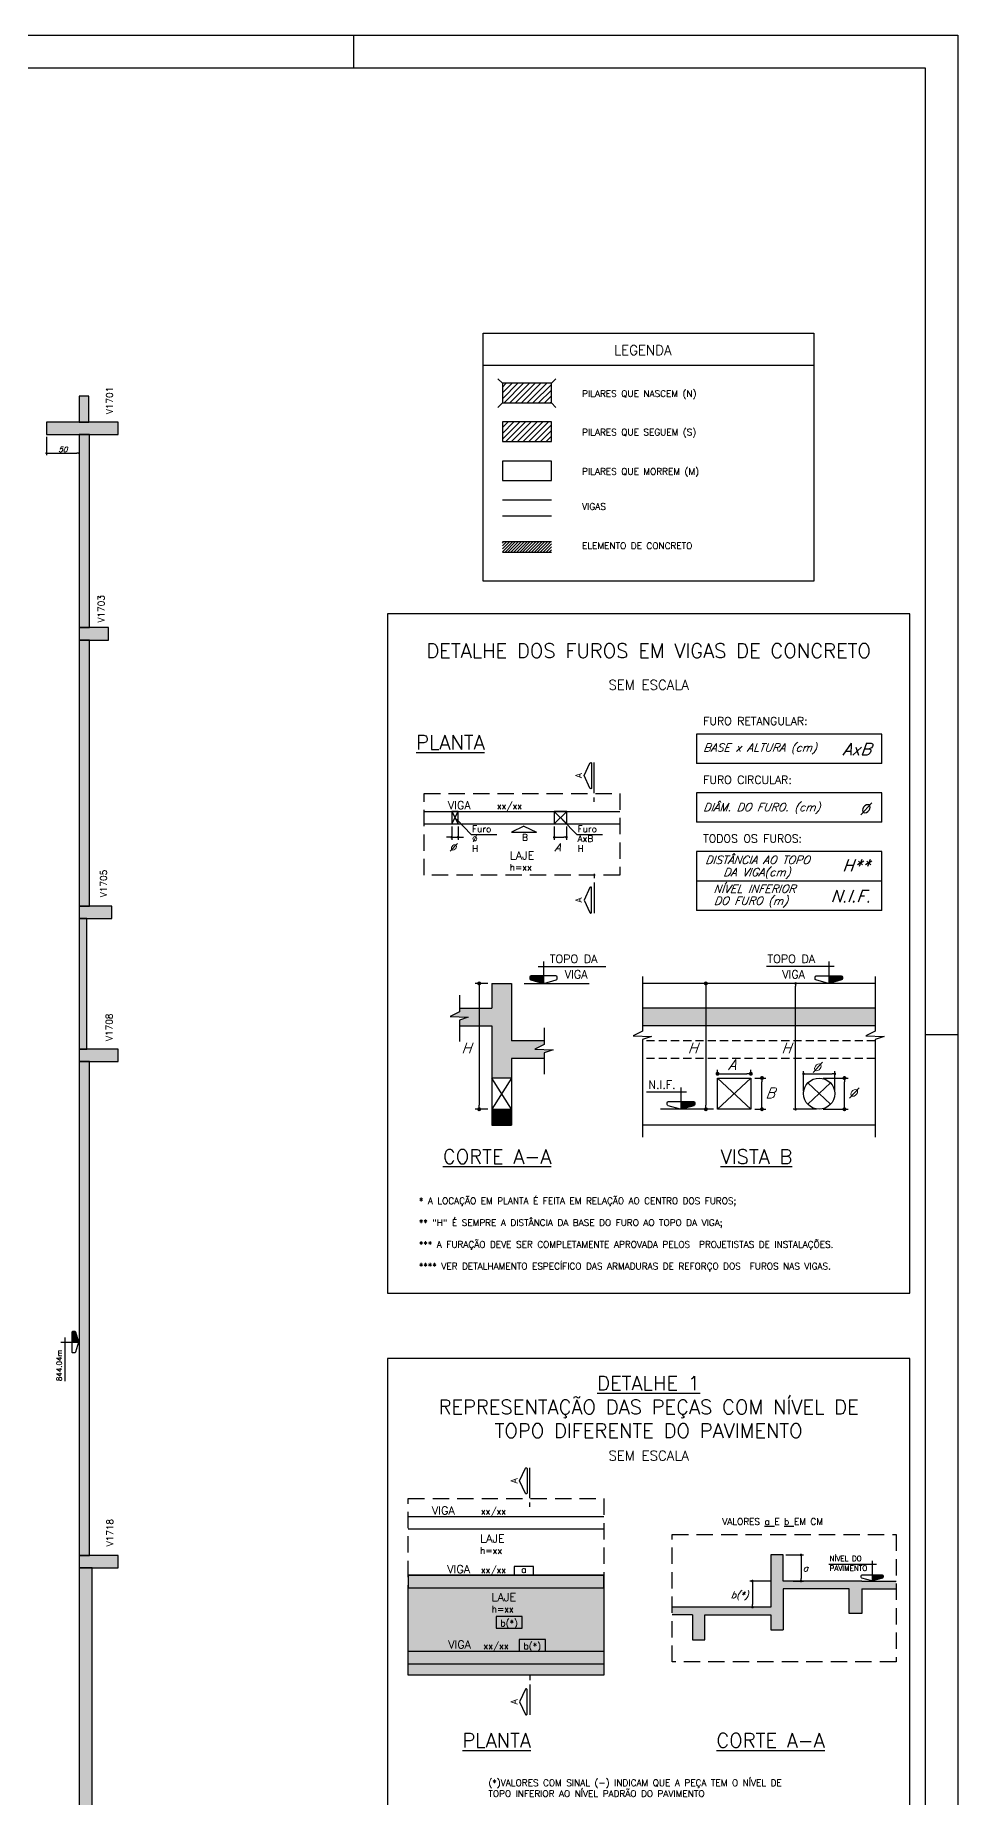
# Model space of a CAD drawing. Header units: millimetres. Extents: x -2368 to 4502, y -2283 to 2217.
# Drawn here: x 3089 to 4502, y -482 to 2217 of the extents above; entities that cross this region are included whole.
import ezdxf
from ezdxf import colors
from ezdxf.entities.mleader import LeaderData, LeaderLine
from ezdxf.enums import TextEntityAlignment as Align
from ezdxf.math import Vec2, Vec3

# ---------------------------------------------------------------- set-up
doc = ezdxf.new("R2010")
doc.units = ezdxf.units.MM
doc.header["$LTSCALE"] = 50
doc.linetypes.add('DASHED', pattern=[0.75, 0.5, -0.25])
doc.linetypes.add('HIDDEN', pattern=[0.375, 0.25, -0.125])
for name, color, linetype in [('6', 4, 'Continuous'), ('F-AUX', 2, 'Continuous'), ('F-AUX-RED', 1, 'Continuous'), ('F-CORTE', 4, 'Continuous'), ('F-CORTE-INDICAÇÃO', 4, 'Continuous'), ('F-COTAS', 106, 'Continuous'), ('F-DESNIVEL-1', 254, 'Continuous'), ('F-DET_LINHA', 1, 'Continuous'), ('F-DET_TEXTO', 3, 'Continuous'), ('F-FURO-PAREDE-TEXTOS', 2, 'Continuous'), ('F-FUROS', 2, 'Continuous'), ('F-LAJES', 3, 'Continuous'), ('F-LAJES-DIM', 2, 'Continuous'), ('F-LAJES-NOME', 4, 'Continuous'), ('F-MARGEM', 1, 'Continuous'), ('F-PILARES', 170, 'Continuous'), ('F-PILARES-HACH', 174, 'Continuous'), ('F-SOLIDO', 71, 'Continuous'), ('F-SOLIDO-CORTE', 71, 'Continuous'), ('F-TEXTO', 6, 'Continuous'), ('F-TEXTO-CYAN', 4, 'Continuous'), ('F-TEXTO-GREEN', 3, 'Continuous'), ('F-TEXTO-YELLOW', 2, 'Continuous'), ('F-VIGAS', 3, 'Continuous'), ('F-VIGAS-DIM', 2, 'Continuous'), ('F-VIGAS-NOME', 4, 'Continuous')]:
    doc.layers.add(name, color=color, linetype=linetype)
doc.layers.add('F-DESNIVEL-2', color=7, linetype='Continuous', true_color=0xffd1e8)
doc.styles.add('8718-AE-BARR-FORM-R09$0$ROMANS', font='romans.shx', dxfattribs={"oblique": 20})
doc.styles.add('CP-TEXT-INCL', font='romans.shx', dxfattribs={"oblique": 20})
doc.styles.add('MCP', font='romans.shx')
doc.styles.add('ROMANS', font='romans.shx')
doc.styles.get("Standard").update_dxf_attribs({"font": 'romans.shx'})
doc.dimstyles.new('CP-COTAS-50', dxfattribs={"dimscale": 0.64, "dimtxt": 12.5, "dimasz": 5, "dimexe": 5, "dimexo": 5, "dimgap": 2.5, "dimtad": 1, "dimdec": 1, "dimdsep": 46, "dimtxsty": 'CP-TEXT-INCL', "dimblk1": 'DOT', "dimblk2": 'DOT', "dimsah": 1, "dimcen": 9, "dimclrd": 256, "dimclre": 256, "dimclrt": 256, "dimadec": 0, "dimazin": 0, "dimtfac": 1, "dimtdec": 1, "dimtmove": 2, "dimatfit": 3, "dimldrblk": 'DOT', "dimfxl": 0, "dimtolj": 1, "dimarcsym": 0})
doc.dimstyles.new('CP-COTAS-75', dxfattribs={"dimscale": 0.8, "dimtxt": 18.75, "dimasz": 7.5, "dimexe": 7.5, "dimexo": 7.5, "dimgap": 3.75, "dimtad": 1, "dimdsep": 46, "dimtxsty": 'CP-TEXT-INCL', "dimblk1": 'DOT', "dimblk2": 'DOT', "dimsah": 1, "dimcen": 13.5, "dimclrd": 256, "dimclre": 256, "dimclrt": 256, "dimadec": 0, "dimazin": 0, "dimtfac": 1, "dimtofl": 0, "dimtmove": 2, "dimatfit": 3, "dimldrblk": 'DOT', "dimfxl": 0, "dimtolj": 1, "dimarcsym": 0})
pattern_1 = [(45, (-306.422, 3029.5775), (-4.419417, 4.419417), [])]

# ---------------------------------------------------------------- blocks, each defined once
blk = doc.blocks.new('A0-1L_900')
at = {"layer": 'F-MARGEM', "color": 2}
for p, q in [((118.9, 90), (118.9, 89)), ((136.4, 59.4), (137.4, 59.4))]:
    blk.add_line(p, q, dxfattribs=at)
blk.add_lwpolyline([(0, 0), (0, 90), (137.4, 90), (137.4, 0)], close=True, dxfattribs=at)
at = {"layer": 'F-MARGEM', "color": 7}
blk.add_lwpolyline([(2.5, 89), (136.4, 89), (136.4, 1), (2.5, 1)], close=True, dxfattribs=at)
blk = doc.blocks.new('_DOT')
at = {"color": 0, "linetype": 'ByBlock'}
blk.add_line((-0.5, 0), (-1, 0), dxfattribs=at)
at = {"color": 0, "linetype": 'ByBlock', "const_width": 0.5}
blk.add_lwpolyline([(-0.25, 0, 1), (0.25, 0, 1)], format="xyb", close=True, dxfattribs=at)
blk = doc.blocks.new('*D186')
at = {"layer": 'DEFPOINTS', "color": 0, "transparency": 16777216}
for p in [(3106.5, 1605.5), (3156.5, 1586.2), (3156.5, 1577.3)]:
    blk.add_point(p, dxfattribs=at)
at = {"layer": 'F-COTAS', "lineweight": -2, "transparency": 16777216}
for p, q in [((3106.5, 1602.3), (3106.5, 1574.1)), ((3109.7, 1577.3), (3153.3, 1577.3)), ((3156.5, 1583), (3156.5, 1574.1))]:
    blk.add_line(p, q, dxfattribs=at)
at = {"layer": 'F-COTAS', "lineweight": -2, "transparency": 16777216, "xscale": 3.2, "yscale": 3.2, "zscale": 3.2, "rotation": 180}
blk.add_blockref('_DOT', (3106.5, 1577.3), dxfattribs=at)
at = {"layer": 'F-COTAS', "lineweight": -2, "transparency": 16777216, "xscale": 3.2, "yscale": 3.2, "zscale": 3.2}
blk.add_blockref('_DOT', (3156.5, 1577.3), dxfattribs=at)
at = {"layer": 'F-COTAS', "transparency": 16777216, "insert": (3131.5, 1582.9), "char_height": 8, "attachment_point": 5, "style": 'CP-TEXT-INCL'}
blk.add_mtext('\\A1;50', dxfattribs=at)
blk = doc.blocks.new('Nível - Vista')
at = {"layer": 'F-SOLIDO'}
blk.add_hatch(color=256, dxfattribs=at).paths.add_polyline_path([(0, 0.238), (-0.38, 0.238, 0.414214), (-0.42, 0.198), (-0.42, 0.148, 0.331206), (-0.391, 0.11), (-0.011, 0.002, 0.072993), (0, 0)])
at = {"layer": 'F-AUX', "color": 2}
for p, q in [((-0.168, 0.521), (1.493, 0.521)), ((0, 0.67), (0, 0))]:
    blk.add_line(p, q, dxfattribs=at)
blk.add_lwpolyline([(-0.011, 0.002, 0.146769), (0.011, 0.002), (0.391, 0.11, 0.331206), (0.42, 0.148), (0.42, 0.198, 0.414214), (0.38, 0.238), (-0.38, 0.238, 0.414214), (-0.42, 0.198), (-0.42, 0.148, 0.331206), (-0.391, 0.11), (-0.011, 0.002, 0.146769), (0.011, 0.002)], format="xyb", dxfattribs=at)
at = {"layer": 'F-TEXTO', "color": 3, "style": 'MCP'}
blk.add_attdef('NÍVEL', (0.19, 0.636), '', height=0.25, dxfattribs=at)
blk = doc.blocks.new('*D255')
at = {"layer": 'DEFPOINTS', "color": 0, "transparency": 16777216}
for p in [(4185, 626.9), (4133.9, 620.4), (4185, 620.4)]:
    blk.add_point(p, dxfattribs=at)
at = {"layer": 'F-COTAS', "lineweight": -2, "transparency": 16777216}
for p, q in [((4133.9, 626.4), (4133.9, 632.9)), ((4139.9, 626.9), (4179, 626.9)), ((4185, 626.4), (4185, 632.9))]:
    blk.add_line(p, q, dxfattribs=at)
at = {"layer": 'F-COTAS', "lineweight": -2, "transparency": 16777216, "xscale": 6, "yscale": 6, "zscale": 6, "rotation": 180}
blk.add_blockref('_DOT', (4133.9, 626.9), dxfattribs=at)
at = {"layer": 'F-COTAS', "lineweight": -2, "transparency": 16777216, "xscale": 6, "yscale": 6, "zscale": 6}
blk.add_blockref('_DOT', (4185, 626.9), dxfattribs=at)
blk = doc.blocks.new('*D256')
at = {"layer": 'DEFPOINTS', "color": 0, "transparency": 16777216}
for p in [(4133.9, 765.2), (4116.1, 572.6), (4133.9, 572.6)]:
    blk.add_point(p, dxfattribs=at)
at = {"layer": 'F-COTAS', "lineweight": -2, "transparency": 16777216}
for p, q in [((4127.9, 765.2), (4110.1, 765.2)), ((4116.1, 759.2), (4116.1, 578.6)), ((4127.9, 572.6), (4110.1, 572.6))]:
    blk.add_line(p, q, dxfattribs=at)
at = {"layer": 'F-COTAS', "lineweight": -2, "transparency": 16777216, "xscale": 6, "yscale": 6, "zscale": 6}
for p, rotation in [((4116.1, 765.2), 90), ((4116.1, 572.6), 270)]:
    blk.add_blockref('_DOT', p, dxfattribs=dict(at, rotation=rotation))
blk = doc.blocks.new('*D257')
at = {"layer": 'DEFPOINTS', "color": 0, "transparency": 16777216}
for p in [(4185, 620.4), (4202, 620.4), (4185, 572.6)]:
    blk.add_point(p, dxfattribs=at)
at = {"layer": 'F-COTAS', "lineweight": -2, "transparency": 16777216}
for p, q in [((4191, 620.4), (4208, 620.4)), ((4202, 578.6), (4202, 614.4)), ((4191, 572.6), (4208, 572.6))]:
    blk.add_line(p, q, dxfattribs=at)
at = {"layer": 'F-COTAS', "lineweight": -2, "transparency": 16777216, "xscale": 6, "yscale": 6, "zscale": 6}
for p, rotation in [((4202, 620.4), 90), ((4202, 572.6), 270)]:
    blk.add_blockref('_DOT', p, dxfattribs=dict(at, rotation=rotation))
blk = doc.blocks.new('*D258')
at = {"layer": 'DEFPOINTS', "color": 0, "transparency": 16777216}
for p in [(3788.4, 765.2), (3769, 572.6), (3788.4, 572.6)]:
    blk.add_point(p, dxfattribs=at)
at = {"layer": 'F-COTAS', "lineweight": -2, "transparency": 16777216}
for p, q in [((3782.4, 765.2), (3763, 765.2)), ((3769, 759.2), (3769, 578.6)), ((3782.4, 572.6), (3763, 572.6))]:
    blk.add_line(p, q, dxfattribs=at)
at = {"layer": 'F-COTAS', "lineweight": -2, "transparency": 16777216, "xscale": 6, "yscale": 6, "zscale": 6}
for p, rotation in [((3769, 765.2), 90), ((3769, 572.6), 270)]:
    blk.add_blockref('_DOT', p, dxfattribs=dict(at, rotation=rotation))
blk = doc.blocks.new('*D259')
at = {"layer": 'DEFPOINTS', "color": 0, "transparency": 16777216}
for p in [(4289.5, 620.4), (4328.2, 620.4), (4289.5, 572.6)]:
    blk.add_point(p, dxfattribs=at)
at = {"layer": 'F-COTAS', "lineweight": -2, "transparency": 16777216}
for p, q in [((4295.5, 620.4), (4334.2, 620.4)), ((4328.2, 578.6), (4328.2, 614.4)), ((4295.5, 572.6), (4334.2, 572.6))]:
    blk.add_line(p, q, dxfattribs=at)
at = {"layer": 'F-COTAS', "lineweight": -2, "transparency": 16777216, "xscale": 6, "yscale": 6, "zscale": 6}
for p, rotation in [((4328.2, 620.4), 90), ((4328.2, 572.6), 270)]:
    blk.add_blockref('_DOT', p, dxfattribs=dict(at, rotation=rotation))
blk = doc.blocks.new('*U121')
at = {"layer": 'F-LAJES-DIM', "color": 1}
blk.add_lwpolyline([(0, 0), (40, 0), (40, 18), (0, 18)], close=True, dxfattribs=at)
at = {"layer": 'F-LAJES-DIM', "style": 'MCP'}
blk.add_attdef('DIM', text='', height=10, dxfattribs=at).set_placement((20, 8), align=Align.MIDDLE_CENTER)
blk = doc.blocks.new('*U122')
at = {"layer": 'F-LAJES-DIM', "color": 1}
blk.add_lwpolyline([(0, 0), (29.4, 0), (29.4, 13), (0, 13)], close=True, dxfattribs=at)
at = {"layer": 'F-LAJES-DIM', "style": 'MCP'}
blk.add_attdef('DIM', text='', height=10, dxfattribs=at).set_placement((14.7, 8), align=Align.MIDDLE_CENTER)
blk = doc.blocks.new('*U123')
at = {"layer": 'F-LAJES-DIM', "color": 1}
blk.add_lwpolyline([(0, 0), (40.2, 0), (40.2, 18), (0, 18)], close=True, dxfattribs=at)
at = {"layer": 'F-LAJES-DIM', "style": 'MCP'}
blk.add_attdef('DIM', text='', height=10, dxfattribs=at).set_placement((20.1, 8), align=Align.MIDDLE_CENTER)

msp = doc.modelspace()

# ---------------------------------------------------------------- hatches: boundary and pattern name
at = {"layer": 'F-AUX-RED'}
h = msp.add_hatch(dxfattribs=at)
h.set_pattern_fill('ANSI31', color=256)
h.set_pattern_definition([(45, (149.5195, 541.436), (-2.245064, 2.245064), [])])
h.paths.add_polyline_path([(3879.592, 1441.364), (3804.592, 1441.364), (3804.592, 1425.624), (3879.592, 1425.624)])
at = {"layer": 'F-DESNIVEL-1'}
h = msp.add_hatch(color=256, dxfattribs=at)
h.dxf.hatch_style = 1
h.paths.add_polyline_path([(3959.777, -293.831), (3660.35, -293.831), (3660.35, -160.045), (3959.777, -160.045)])
at = {"layer": 'F-DESNIVEL-2'}
h = msp.add_hatch(color=256, dxfattribs=at)
h.dxf.hatch_style = 1
h.paths.add_polyline_path([(3660.35, -160.045), (3959.777, -160.045), (3959.777, -141.045), (3660.35, -141.045)])
at = {"layer": 'F-PILARES-HACH'}
h = msp.add_hatch(dxfattribs=at)
h.set_pattern_fill('ANSI31', color=256, scale=50, style=0)
h.set_pattern_definition(pattern_1)
h.paths.add_polyline_path([(3804.592, 1684.154), (3804.592, 1654.154), (3879.592, 1654.154), (3879.592, 1684.154)])
h = msp.add_hatch(dxfattribs=at)
h.set_pattern_fill('ANSI31', color=256, scale=50, style=0)
h.set_pattern_definition(pattern_1)
h.paths.add_polyline_path([(3804.592, 1625.128), (3804.592, 1595.128), (3879.592, 1595.128), (3879.592, 1625.128)])
at = {"layer": 'F-SOLIDO'}
for points in [[(3788.418, 727.452), (3738.658, 727.452), (3738.658, 721.488), (3724.531, 714.428), (3752.306, 713.381), (3738.658, 708.981), (3738.658, 700.357), (3788.418, 700.357), (3788.418, 620.357), (3818.418, 620.357), (3818.418, 650.357), (3868.418, 650.357), (3868.418, 658.981), (3882.066, 663.381), (3854.291, 664.428), (3868.418, 671.488), (3868.418, 677.452), (3818.418, 677.452), (3818.418, 765.173), (3788.418, 765.173)], [(4375.178, 700.357), (4375.178, 727.452), (4019.09, 727.452), (4019.09, 700.357)], [(3818.418, 548.136), (3818.418, 572.606), (3788.418, 572.606), (3788.418, 548.136)], [(4064.281, -189.744), (4095.635, -189.744), (4186.355, -189.744, 0.41421356), (4187.355, -190.744, 0.41421356), (4188.355, -189.744), (4215.635, -189.744), (4215.635, -149.744), (4215.635, -109.744), (4234.635, -109.744), (4234.635, -149.744), (4276.711, -149.744, 0.41421356), (4277.711, -150.744, 0.41421356), (4278.711, -149.744), (4354.635, -149.744), (4370.631, -149.744), (4407.366, -149.744), (4407.366, -161.744), (4354.635, -161.744), (4354.635, -199.744), (4335.635, -199.744), (4335.635, -161.744), (4234.635, -161.744), (4234.635, -224.744), (4215.635, -224.744), (4215.635, -201.744), (4114.635, -201.744), (4114.635, -239.744), (4095.635, -239.744), (4095.635, -201.744), (4064.281, -201.744)], [(4370.631, -140.214), (4385.831, -140.214, -0.41421356), (4387.431, -141.814), (4387.431, -143.824, -0.33120617), (4386.291, -145.356), (4371.091, -149.676, -0.07299342), (4370.631, -149.744)]]:
    msp.add_hatch(color=256, dxfattribs=at).paths.add_polyline_path(points)
h = msp.add_hatch(color=256, dxfattribs=at)
edge = h.paths.add_edge_path()
edge.add_line((3867.505, 777.001), (3848.505, 777.001))
edge.add_ellipse((3848.505, 775.001), major_axis=(1.414, 1.414), ratio=1, start_angle=45, end_angle=135)
edge.add_line((3846.505, 775.001), (3846.505, 772.489))
edge.add_ellipse((3848.505, 772.489), major_axis=(-1.414, 1.414), ratio=1, start_angle=45, end_angle=118.300756)
edge.add_line((3847.93, 770.573), (3866.93, 765.173))
edge.add_ellipse((3867.505, 767.089), major_axis=(1.414, 1.414), ratio=1, start_angle=208.300756, end_angle=225)
edge.add_line((3867.505, 765.089), (3867.505, 777.001))
h = msp.add_hatch(color=256, dxfattribs=at)
edge = h.paths.add_edge_path()
edge.add_line((4304.174, 777.001), (4323.174, 777.001))
edge.add_ellipse((4323.174, 775.001), major_axis=(-1.414, 1.414), ratio=1, start_angle=225, end_angle=315, ccw=False)
edge.add_line((4325.174, 775.001), (4325.174, 772.489))
edge.add_ellipse((4323.174, 772.489), major_axis=(1.414, 1.414), ratio=1, start_angle=241.699244, end_angle=315, ccw=False)
edge.add_line((4323.749, 770.573), (4304.749, 765.173))
edge.add_ellipse((4304.174, 767.089), major_axis=(-1.414, 1.414), ratio=1, start_angle=135, end_angle=151.699244, ccw=False)
edge.add_line((4304.174, 765.089), (4304.174, 777.001))
h = msp.add_hatch(color=256, dxfattribs=at)
edge = h.paths.add_edge_path()
edge.add_line((4077.988, 584.433), (4096.988, 584.433))
edge.add_ellipse((4096.988, 582.433), major_axis=(-1.414, 1.414), ratio=1, start_angle=225, end_angle=315, ccw=False)
edge.add_line((4098.988, 582.433), (4098.988, 579.921))
edge.add_ellipse((4096.988, 579.921), major_axis=(1.414, 1.414), ratio=1, start_angle=241.699244, end_angle=315, ccw=False)
edge.add_line((4097.562, 578.006), (4078.562, 572.606))
edge.add_ellipse((4077.988, 574.521), major_axis=(-1.414, 1.414), ratio=1, start_angle=135, end_angle=151.699244, ccw=False)
edge.add_line((4077.988, 572.521), (4077.988, 584.433))
at = {"layer": 'F-SOLIDO-CORTE', "linetype": 'Continuous'}
for points in [[(3156.5, 1644.745), (3156.5, 1624.5), (3157.877, 1624.5), (3163.908, 1624.5), (3171.5, 1624.5), (3171.5, 1644.745), (3171.5, 1647.367), (3171.5, 1664.5), (3171.014, 1664.5), (3167.839, 1664.5), (3156.5, 1664.5), (3156.5, 1660.825)], [(3106.5, 1613.138), (3106.5, 1605.5), (3116.605, 1605.5), (3160.825, 1605.5), (3216.5, 1605.5), (3216.5, 1607.245), (3216.5, 1614.884), (3216.5, 1624.5), (3206.394, 1624.5), (3162.174, 1624.5), (3106.5, 1624.5), (3106.5, 1614.884)], [(3156.5, 1449.114), (3156.5, 1403.979), (3156.5, 1383.688), (3156.5, 1335.947), (3156.5, 1328.208), (3156.5, 1310), (3158.047, 1310), (3161.689, 1310), (3172.5, 1310), (3172.5, 1317.739), (3172.5, 1335.947), (3172.5, 1356.105), (3172.5, 1403.979), (3172.5, 1449.114), (3172.5, 1462.949), (3172.5, 1605.5), (3170.992, 1605.5), (3164.485, 1605.5), (3156.5, 1605.5), (3156.5, 1462.949)], [(3156.5, 1295.325), (3156.5, 1291), (3160.853, 1291), (3171.095, 1291), (3201.5, 1291), (3201.5, 1292.838), (3201.5, 1297.162), (3201.5, 1310), (3197.147, 1310), (3186.904, 1310), (3156.5, 1310), (3156.5, 1297.162)], [(3156.5, 1163.873), (3156.5, 1078.018), (3156.5, 1041.978), (3156.5, 931.712), (3156.5, 883.5), (3159.774, 883.5), (3168.272, 883.5), (3172.5, 883.5), (3172.5, 931.712), (3172.5, 1041.978), (3172.5, 1078.018), (3172.5, 1163.873), (3172.5, 1201.788), (3172.5, 1291), (3170.952, 1291), (3167.31, 1291), (3156.5, 1291), (3156.5, 1253.565)], [(3156.5, 874.592), (3156.5, 864.5), (3166.732, 864.5), (3193.29, 864.5), (3206.5, 864.5), (3206.5, 868.388), (3206.5, 878.48), (3206.5, 883.5), (3196.267, 883.5), (3169.709, 883.5), (3156.5, 883.5), (3156.5, 878.48)], [(3156.5, 811.661), (3156.5, 777.86), (3156.5, 736.931), (3156.5, 664.5), (3158.955, 664.5), (3163.301, 664.5), (3168.5, 664.5), (3168.5, 705.43), (3168.5, 777.86), (3168.5, 811.661), (3168.5, 849.969), (3168.5, 864.5), (3166.044, 864.5), (3159.67, 864.5), (3156.5, 864.5), (3156.5, 849.969)], [(3156.5, 652.135), (3156.5, 645.5), (3168.778, 645.5), (3189.731, 645.5), (3216.5, 645.5), (3216.5, 649.388), (3216.5, 656.023), (3216.5, 664.5), (3204.221, 664.5), (3183.268, 664.5), (3156.5, 664.5), (3156.5, 656.023)], [(3156.5, 357.517), (3156.5, 346.809), (3156.5, 308.218), (3156.5, 176.199), (3156.5, -110.5), (3158.68, -110.5), (3163.415, -110.5), (3172.5, -110.5), (3172.5, 44.215), (3172.5, 308.218), (3172.5, 346.809), (3172.5, 357.517), (3172.5, 471.729), (3172.5, 645.5), (3169.225, 645.5), (3163.638, 645.5), (3156.5, 645.5), (3156.5, 471.729)], [(3164.676, -129.5), (3182.432, -129.5), (3216.5, -129.5), (3216.5, -118.712), (3216.5, -116.123), (3216.5, -110.5), (3208.323, -110.5), (3190.567, -110.5), (3156.5, -110.5), (3156.5, -113.089), (3156.5, -118.712), (3156.5, -129.5)], [(3156.5, -540.841), (3156.5, -560.235), (3156.5, -667.675), (3156.5, -835.5), (3160.616, -835.5), (3167.045, -835.5), (3176.5, -835.5), (3176.5, -744.231), (3176.5, -560.235), (3176.5, -540.841), (3176.5, -283.899), (3176.5, -129.5), (3173.914, -129.5), (3168.152, -129.5), (3156.5, -129.5), (3156.5, -283.899)]]:
    msp.add_hatch(color=256, dxfattribs=at).paths.add_polyline_path(points, flags=16)

# ---------------------------------------------------------------- linework, layer by layer
at = {"layer": '6', "color": 4}
for p, q in [((3804.592, 1684.154), (3797.721, 1691.024)), ((3879.592, 1684.154), (3886.462, 1691.024)), ((3804.592, 1654.154), (3797.721, 1647.283)), ((3879.592, 1654.154), (3886.462, 1647.283))]:
    msp.add_line(p, q, dxfattribs=at)
at = {"layer": 'F-AUX'}
for p, q in [((3859.105, 791.136), (3962.709, 791.136)), ((3867.505, 798.591), (3867.505, 765.089)), ((4312.574, 791.136), (4208.97, 791.136)), ((4304.174, 798.591), (4304.174, 765.089)), ((4086.387, 598.569), (4024.984, 598.569)), ((4077.988, 606.023), (4077.988, 572.521))]:
    msp.add_line(p, q, dxfattribs=at)
at = {"layer": 'F-AUX', "color": 2}
for p, q in [((4377.351, -124.579), (4304.431, -124.579)), ((4370.631, -118.615), (4370.631, -149.744))]:
    msp.add_line(p, q, dxfattribs=at)
at = {"layer": 'F-AUX'}
for points in [[(3866.93, 765.173, 0.14676884), (3868.08, 765.173), (3887.08, 770.573, 0.33120617), (3888.505, 772.489), (3888.505, 775.001, 0.41421356), (3886.505, 777.001), (3848.505, 777.001, 0.41421356), (3846.505, 775.001), (3846.505, 772.489, 0.33120617), (3847.93, 770.573), (3866.93, 765.173, 0.14676884), (3868.08, 765.173)], [(4304.749, 765.173, -0.14676884), (4303.6, 765.173), (4284.6, 770.573, -0.33120617), (4283.174, 772.489), (4283.174, 775.001, -0.41421356), (4285.174, 777.001), (4323.174, 777.001, -0.41421356), (4325.174, 775.001), (4325.174, 772.489, -0.33120617), (4323.749, 770.573), (4304.749, 765.173, -0.14676884), (4303.6, 765.173)], [(4078.562, 572.606, -0.14676884), (4077.413, 572.606), (4058.413, 578.006, -0.33120617), (4056.988, 579.921), (4056.988, 582.433, -0.41421356), (4058.988, 584.433), (4096.988, 584.433, -0.41421356), (4098.988, 582.433), (4098.988, 579.921, -0.33120617), (4097.562, 578.006), (4078.562, 572.606, -0.14676884), (4077.413, 572.606)]]:
    msp.add_lwpolyline(points, format="xyb", dxfattribs=at)
at = {"layer": 'F-AUX', "color": 2}
msp.add_lwpolyline([(4371.091, -149.676, -0.14676884), (4370.172, -149.676), (4354.972, -145.356, -0.33120617), (4353.831, -143.824), (4353.831, -141.814, -0.41421356), (4355.431, -140.214), (4385.831, -140.214, -0.41421356), (4387.431, -141.814), (4387.431, -143.824, -0.33120617), (4386.291, -145.356), (4371.091, -149.676, -0.14676884), (4370.172, -149.676)], format="xyb", dxfattribs=at)
at = {"layer": 'F-AUX-RED'}
for p, q in [((4185.009, 572.606), (4133.908, 620.357)), ((4133.908, 572.606), (4185.009, 620.357)), ((4306.974, 580.18), (4272.084, 612.782)), ((4272.084, 580.18), (4306.974, 612.782)), ((4127.362, 572.606), (4046.567, 572.606))]:
    msp.add_line(p, q, dxfattribs=at)
at = {"layer": 'F-AUX-RED', "color": 2}
for points in [[(3879.592, 1441.364), (3804.592, 1441.364)], [(3804.592, 1425.624), (3879.592, 1425.624)]]:
    msp.add_lwpolyline(points, dxfattribs=at)
at = {"layer": 'F-AUX-RED'}
msp.add_lwpolyline([(3837.938, 765.173), (3937.191, 765.173)], dxfattribs=at)
at = {"layer": 'F-CORTE'}
for p, q in [((4215.635, -201.744), (4215.635, -224.744)), ((4215.635, -224.744), (4234.635, -224.744))]:
    msp.add_line(p, q, dxfattribs=at)
at = {"layer": 'F-CORTE', "linetype": 'Continuous'}
msp.add_lwpolyline([(3176.5, -540.841), (3176.5, -283.899), (3176.5, -129.5), (3216.5, -129.5), (3216.5, -118.712), (3216.5, -116.123), (3216.5, -110.5), (3208.323, -110.5), (3190.567, -110.5), (3172.5, -110.5), (3172.5, 44.215), (3172.5, 308.218), (3172.5, 346.809), (3172.5, 357.517), (3172.5, 471.729), (3172.5, 645.5), (3189.731, 645.5), (3216.5, 645.5), (3216.5, 649.388), (3216.5, 656.023), (3216.5, 664.5), (3204.221, 664.5), (3183.268, 664.5), (3168.5, 664.5), (3168.5, 705.43), (3168.5, 777.86), (3168.5, 811.661), (3168.5, 849.969), (3168.5, 864.5), (3193.29, 864.5), (3206.5, 864.5), (3206.5, 868.388), (3206.5, 878.48), (3206.5, 883.5), (3196.267, 883.5), (3172.5, 883.5), (3172.5, 931.712), (3172.5, 1041.978), (3172.5, 1078.018), (3172.5, 1163.873), (3172.5, 1201.788), (3172.5, 1291), (3201.5, 1291), (3201.5, 1292.838), (3201.5, 1297.162), (3201.5, 1310), (3197.147, 1310), (3186.904, 1310), (3172.5, 1310), (3172.5, 1317.739), (3172.5, 1335.947), (3172.5, 1356.105), (3172.5, 1403.979), (3172.5, 1449.114), (3172.5, 1462.949), (3172.5, 1605.5), (3216.5, 1605.5), (3216.5, 1607.245), (3216.5, 1614.884), (3216.5, 1624.5), (3206.394, 1624.5), (3171.5, 1624.5), (3171.5, 1644.745), (3171.5, 1647.367), (3171.5, 1664.5), (3171.014, 1664.5), (3167.839, 1664.5), (3156.5, 1664.5), (3156.5, 1644.745), (3156.5, 1624.5), (3106.5, 1624.5), (3106.5, 1613.138), (3106.5, 1605.5), (3116.605, 1605.5), (3156.5, 1605.5), (3156.5, 1449.114), (3156.5, 1310), (3156.5, 1295.325), (3156.5, 1291), (3156.5, 1163.873), (3156.5, 883.5), (3156.5, 874.592), (3156.5, 864.5), (3156.5, 811.661), (3156.5, 664.5), (3156.5, 652.135), (3156.5, 645.5), (3156.5, 357.517), (3156.5, -110.5), (3156.5, -113.089), (3156.5, -118.712), (3156.5, -129.5), (3156.5, -540.841)], dxfattribs=at)
at = {"layer": 'F-CORTE'}
for points in [[(4354.635, -149.744), (4234.635, -149.744), (4234.635, -109.744), (4215.635, -109.744), (4215.635, -189.744), (4095.635, -189.744)], [(4354.635, -161.744), (4354.635, -199.744), (4335.635, -199.744), (4335.635, -161.744), (4234.635, -161.744), (4234.635, -224.744)], [(4354.635, -149.744), (4407.366, -149.744)], [(4354.635, -161.744), (4407.366, -161.744)], [(4095.635, -189.744), (4064.281, -189.744)], [(4095.635, -201.744), (4064.281, -201.744)], [(4095.635, -201.744), (4095.635, -239.744), (4114.635, -239.744), (4114.635, -201.744), (4215.635, -201.744)]]:
    msp.add_lwpolyline(points, dxfattribs=at)
at = {"layer": 'F-CORTE-INDICAÇÃO'}
for p, q in [((3945.213, 1056.711), (3945.213, 1103.378)), ((3945.213, 1043.378), (3945.213, 1050.045)), ((3945.213, 932.864), (3945.213, 926.197)), ((3945.213, 919.531), (3945.213, 872.864)), ((3846.504, -23.05), (3846.504, 23.617)), ((3846.504, -36.383), (3846.504, -29.717)), ((3846.504, -294.725), (3846.504, -301.392)), ((3846.504, -308.058), (3846.504, -354.725))]:
    msp.add_line(p, q, dxfattribs=at)
for points in [[(3941.213, 1064.711, -0.80258485), (3938.671, 1064.148), (3929.704, 1083.378), (3938.671, 1102.608, -0.80258485), (3941.213, 1102.045)], [(3941.213, 911.531, 0.80258485), (3938.671, 912.094), (3929.704, 892.864), (3938.671, 873.634, 0.80258485), (3941.213, 874.197)], [(3842.504, -15.05, -0.80258485), (3839.962, -15.614), (3830.995, 3.617), (3839.962, 22.847, -0.80258485), (3842.504, 22.283)], [(3842.504, -316.058, 0.80258485), (3839.962, -315.495), (3830.995, -334.725), (3839.962, -353.955, 0.80258485), (3842.504, -353.392)]]:
    msp.add_lwpolyline(points, format="xyb", close=True, dxfattribs=at)
for points in [[(3837.587, 1006.027), (3818.357, 997.06)], [(3837.587, 1006.027), (3856.818, 997.06)], [(3818.357, 997.06), (3856.818, 997.06)]]:
    msp.add_lwpolyline(points, dxfattribs=at)
at = {"layer": 'F-COTAS'}
for p, q in [((3726.989, 1005.717), (3726.989, 985.097)), ((3736.989, 1005.717), (3736.989, 985.097)), ((3884.025, 1005.717), (3884.025, 985.097)), ((3902.654, 1005.717), (3902.654, 985.097)), ((3722.989, 989.097), (3718.989, 989.097)), ((3726.989, 989.097), (3736.989, 989.097)), ((3740.989, 989.097), (3744.989, 989.097)), ((3888.025, 989.097), (3898.654, 989.097)), ((4266.583, 765.173), (4249.51, 765.173)), ((4253.51, 576.606), (4253.51, 761.173)), ((4265.653, 600.481), (4265.653, 630.872)), ((4269.653, 626.872), (4309.404, 626.872)), ((4313.404, 600.481), (4313.404, 630.872)), ((4285.529, 572.606), (4249.51, 572.606)), ((4238.635, -109.744), (4265.773, -109.744)), ((4261.773, -113.744), (4261.773, -145.744)), ((4215.635, -149.744), (4183.355, -149.744)), ((4187.355, -153.744), (4187.355, -185.744)), ((4249.695, -149.744), (4265.773, -149.744)), ((4207.189, -189.744), (4183.355, -189.744))]:
    msp.add_line(p, q, dxfattribs=at)
at = {"layer": 'F-DESNIVEL-1'}
msp.add_lwpolyline([(3959.777, -293.831), (3660.35, -293.831), (3660.35, -160.045), (3959.777, -160.045)], close=True, dxfattribs=at)
at = {"layer": 'F-DESNIVEL-2'}
msp.add_lwpolyline([(3660.35, -160.045), (3959.777, -160.045), (3959.777, -141.045), (3660.35, -141.045)], close=True, dxfattribs=at)
at = {"layer": 'F-DET_LINHA', "color": 1}
for p, q in [((4280.547, 1711.107), (3774.368, 1711.107)), ((4385.571, 1146.975), (4101.805, 1146.975)), ((4101.805, 1146.975), (4101.805, 1101.975)), ((4385.571, 1101.975), (4385.571, 1146.975)), ((4385.571, 1101.975), (4101.805, 1101.975)), ((4385.571, 1056.975), (4101.805, 1056.975)), ((4101.805, 1056.975), (4101.805, 1011.975)), ((4385.571, 1011.975), (4385.571, 1056.975)), ((4385.571, 1011.975), (4101.805, 1011.975)), ((4101.805, 966.975), (4101.805, 921.975)), ((4385.571, 966.975), (4101.805, 966.975)), ((4385.571, 921.975), (4385.571, 966.975)), ((4385.571, 921.975), (4101.805, 921.975)), ((4101.805, 921.975), (4101.805, 876.975)), ((4385.571, 876.975), (4385.571, 921.975)), ((4385.571, 876.975), (4101.805, 876.975)), ((4019.09, 775.948), (4019.09, 692.039)), ((4375.178, 775.948), (4375.178, 692.039)), ((3738.658, 747.47), (3738.658, 721.488)), ((3738.658, 721.488), (3724.531, 714.428)), ((3724.531, 714.428), (3752.306, 713.381)), ((3752.306, 713.381), (3738.658, 708.981)), ((3738.658, 708.981), (3738.658, 676.499)), ((3868.418, 697.47), (3868.418, 671.488)), ((4019.09, 692.039), (4004.962, 684.979)), ((4004.962, 684.979), (4032.738, 683.932)), ((4032.738, 683.932), (4019.09, 679.532)), ((4019.09, 679.532), (4019.09, 529.604)), ((4375.178, 692.039), (4361.05, 684.979)), ((4361.05, 684.979), (4388.826, 683.932)), ((4388.826, 683.932), (4375.178, 679.532)), ((4375.178, 679.532), (4375.178, 529.604)), ((3868.418, 671.488), (3854.291, 664.428)), ((3854.291, 664.428), (3882.066, 663.381)), ((3882.066, 663.381), (3868.418, 658.981)), ((3868.418, 658.981), (3868.418, 626.499)), ((3818.418, 572.606), (3788.418, 620.357)), ((3818.418, 620.357), (3788.418, 572.606))]:
    msp.add_line(p, q, dxfattribs=at)
at = {"layer": 'F-DET_LINHA', "color": 3}
for p, q in [((3788.418, 765.173), (3818.418, 765.173)), ((3788.418, 765.173), (3788.418, 727.452)), ((3818.418, 765.173), (3818.418, 677.452)), ((3738.658, 727.452), (3788.418, 727.452)), ((4375.178, 727.452), (4019.09, 727.452)), ((3738.658, 700.357), (3788.418, 700.357)), ((3788.418, 700.357), (3788.418, 548.136)), ((3868.418, 677.452), (3818.418, 677.452)), ((4375.178, 700.357), (4019.09, 700.357)), ((3818.418, 650.357), (3818.418, 548.136)), ((3868.418, 650.357), (3818.418, 650.357)), ((3818.418, 620.357), (3788.418, 620.357)), ((3788.418, 572.606), (3818.418, 572.606)), ((3788.418, 548.136), (3818.418, 548.136))]:
    msp.add_line(p, q, dxfattribs=at)
at = {"layer": 'F-DET_LINHA', "color": 2}
for p, q in [((4375.178, 765.173), (4019.09, 765.173)), ((4375.178, 548.136), (4019.09, 548.136))]:
    msp.add_line(p, q, dxfattribs=at)
at = {"layer": 'F-DET_LINHA', "color": 1, "linetype": 'HIDDEN'}
for p, q in [((4375.178, 677.452), (4019.09, 677.452)), ((4375.178, 650.357), (4019.09, 650.357))]:
    msp.add_line(p, q, dxfattribs=at)
at = {"layer": 'F-DET_LINHA', "color": 1}
for points in [[(3775.371, 1761.107), (4281.55, 1761.107), (4281.55, 1380.987), (3775.371, 1380.987)], [(3628.46, 290.987), (4428.46, 290.987), (4428.46, 1330.987), (3628.46, 1330.987)], [(3628.46, -509.013), (4428.46, -509.013), (4428.46, 190.987), (3628.46, 190.987)]]:
    msp.add_lwpolyline(points, close=True, dxfattribs=at)
at = {"layer": 'F-DET_LINHA', "color": 1, "linetype": 'DASHED'}
for points in [[(3684.774, 1056.142), (3984.201, 1056.142), (3984.201, 930.93), (3684.774, 930.93)], [(3660.35, -23.62), (3959.777, -23.62), (3959.777, -293.831), (3660.35, -293.831)], [(4407.366, -273.624), (4064.281, -273.624), (4064.281, -78.604), (4407.366, -78.604)]]:
    msp.add_lwpolyline(points, close=True, dxfattribs=at)
at = {"layer": 'F-FUROS'}
for points in [[(3726.989, 1028.717), (3726.989, 1009.717), (3736.989, 1009.717), (3736.989, 1028.717), (3726.989, 1028.717)], [(3726.989, 1009.717), (3736.989, 1028.717)], [(3726.989, 1028.717), (3736.989, 1009.717)], [(3884.025, 1028.717), (3884.025, 1009.717), (3903.025, 1009.717), (3903.025, 1028.717), (3884.025, 1028.717)], [(3884.025, 1009.717), (3903.025, 1028.717)], [(3884.025, 1028.717), (3903.025, 1009.717)]]:
    msp.add_lwpolyline(points, dxfattribs=at)
at = {"layer": 'F-LAJES'}
for points in [[(3684.774, 1028.717), (3984.201, 1028.717)], [(3684.774, 1009.717), (3984.201, 1009.717)], [(3660.35, -51.045), (3959.777, -51.045)], [(3660.35, -70.045), (3959.777, -70.045)], [(3660.35, -141.045), (3959.777, -141.045)], [(3660.35, -160.045), (3959.777, -160.045)], [(3660.35, -257.341), (3959.777, -257.341)], [(3660.35, -276.341), (3959.777, -276.341)]]:
    msp.add_lwpolyline(points, dxfattribs=at)
at = {"layer": 'F-PILARES'}
for points in [[(3804.592, 1654.154), (3879.592, 1654.154), (3879.592, 1684.154), (3804.592, 1684.154)], [(3804.592, 1595.128), (3879.592, 1595.128), (3879.592, 1625.128), (3804.592, 1625.128)], [(3804.592, 1535.073), (3879.592, 1535.073), (3879.592, 1565.073), (3804.592, 1565.073)]]:
    msp.add_lwpolyline(points, close=True, dxfattribs=at)
at = {"layer": 'F-SOLIDO-CORTE', "linetype": 'Continuous'}
for points in [[(3156.5, 1644.745), (3156.5, 1624.5), (3157.878, 1624.5), (3163.908, 1624.5), (3171.5, 1624.5), (3171.5, 1644.745), (3171.5, 1647.367), (3171.5, 1664.5), (3171.014, 1664.5), (3167.839, 1664.5), (3156.5, 1664.5), (3156.5, 1660.825), (3156.5, 1644.745)], [(3106.5, 1613.138), (3106.5, 1605.5), (3116.605, 1605.5), (3160.825, 1605.5), (3216.5, 1605.5), (3216.5, 1607.245), (3216.5, 1614.883), (3216.5, 1624.5), (3206.395, 1624.5), (3162.174, 1624.5), (3106.5, 1624.5), (3106.5, 1614.883), (3106.5, 1613.138)], [(3156.5, 1449.114), (3156.5, 1403.978), (3156.5, 1383.688), (3156.5, 1335.947), (3156.5, 1328.208), (3156.5, 1310), (3158.047, 1310), (3161.689, 1310), (3172.5, 1310), (3172.5, 1317.739), (3172.5, 1335.947), (3172.5, 1356.105), (3172.5, 1403.978), (3172.5, 1449.114), (3172.5, 1462.949), (3172.5, 1605.5), (3170.992, 1605.5), (3164.485, 1605.5), (3156.5, 1605.5), (3156.5, 1462.949), (3156.5, 1449.114)], [(3156.5, 1295.324), (3156.5, 1291), (3160.853, 1291), (3171.095, 1291), (3201.5, 1291), (3201.5, 1292.838), (3201.5, 1297.162), (3201.5, 1310), (3197.147, 1310), (3186.904, 1310), (3156.5, 1310), (3156.5, 1297.162), (3156.5, 1295.324)], [(3156.5, 1163.873), (3156.5, 1078.018), (3156.5, 1041.978), (3156.5, 931.712), (3156.5, 883.5), (3159.774, 883.5), (3168.272, 883.5), (3172.5, 883.5), (3172.5, 931.712), (3172.5, 1041.978), (3172.5, 1078.018), (3172.5, 1163.873), (3172.5, 1201.788), (3172.5, 1291), (3170.952, 1291), (3167.31, 1291), (3156.5, 1291), (3156.5, 1253.565), (3156.5, 1163.873)], [(3156.5, 874.592), (3156.5, 864.5), (3166.732, 864.5), (3193.29, 864.5), (3206.5, 864.5), (3206.5, 868.388), (3206.5, 878.48), (3206.5, 883.5), (3196.267, 883.5), (3169.709, 883.5), (3156.5, 883.5), (3156.5, 878.48), (3156.5, 874.592)], [(3156.5, 811.661), (3156.5, 777.86), (3156.5, 736.93), (3156.5, 664.5), (3158.955, 664.5), (3163.301, 664.5), (3168.5, 664.5), (3168.5, 705.43), (3168.5, 777.86), (3168.5, 811.661), (3168.5, 849.969), (3168.5, 864.5), (3166.044, 864.5), (3159.67, 864.5), (3156.5, 864.5), (3156.5, 849.969), (3156.5, 811.661)], [(3156.5, 652.135), (3156.5, 645.5), (3168.779, 645.5), (3189.731, 645.5), (3216.5, 645.5), (3216.5, 649.388), (3216.5, 656.023), (3216.5, 664.5), (3204.221, 664.5), (3183.268, 664.5), (3156.5, 664.5), (3156.5, 656.023), (3156.5, 652.135)], [(3156.5, 357.517), (3156.5, 346.809), (3156.5, 308.218), (3156.5, 176.199), (3156.5, -110.5), (3158.68, -110.5), (3163.415, -110.5), (3172.5, -110.5), (3172.5, 44.215), (3172.5, 308.218), (3172.5, 346.809), (3172.5, 357.517), (3172.5, 471.728), (3172.5, 645.5), (3169.225, 645.5), (3163.638, 645.5), (3156.5, 645.5), (3156.5, 471.728), (3156.5, 357.517)], [(3164.676, -129.5), (3182.432, -129.5), (3216.5, -129.5), (3216.5, -118.712), (3216.5, -116.123), (3216.5, -110.5), (3208.323, -110.5), (3190.567, -110.5), (3156.5, -110.5), (3156.5, -113.089), (3156.5, -118.712), (3156.5, -129.5), (3164.676, -129.5)], [(3156.5, -540.841), (3156.5, -560.235), (3156.5, -667.675), (3156.5, -835.5), (3160.616, -835.5), (3167.045, -835.5), (3176.5, -835.5), (3176.5, -744.231), (3176.5, -560.235), (3176.5, -540.841), (3176.5, -283.899), (3176.5, -129.5), (3173.914, -129.5), (3168.152, -129.5), (3156.5, -129.5), (3156.5, -283.899), (3156.5, -540.841)]]:
    msp.add_lwpolyline(points, dxfattribs=at)
at = {"layer": 'F-VIGAS'}
for points in [[(3879.592, 1505.017), (3804.592, 1505.017)], [(3804.592, 1481.339), (3879.592, 1481.339)]]:
    msp.add_lwpolyline(points, dxfattribs=at)
at = {"layer": 'F-VIGAS', "linetype": 'Continuous'}
msp.add_lwpolyline([(4133.908, 620.357), (4185.009, 620.357), (4185.009, 572.606), (4133.908, 572.606)], close=True, dxfattribs=at)
msp.add_circle((4289.529, 596.481), 23.875, dxfattribs=at)

# ---------------------------------------------------------------- block references
ref = msp.add_blockref('Nível - Vista', (3155.51, 216.174), dxfattribs=dict(xscale=-40, yscale=40, zscale=40, rotation=90))
ref.add_attrib('NÍVEL', '844.04m', (3130.079, 156.193), dxfattribs={"layer": 'F-TEXTO', "color": 3, "height": 8, "rotation": 90, "style": 'MCP'})
at = {"layer": 'F-COTAS', "xscale": 4, "yscale": 4, "zscale": 4}
for p in [(3726.989, 989.097), (3902.654, 989.097), (4313.404, 626.872)]:
    msp.add_blockref('_DOT', p, dxfattribs=at)
for p, rotation in [((3736.989, 989.097), 180), ((3884.025, 989.097), 180), ((4253.51, 765.173), 90), ((4265.653, 626.872), 180), ((4253.51, 572.606), 270), ((4261.773, -109.744), 90), ((4187.355, -149.744), 90), ((4261.773, -149.744), 270), ((4187.355, -189.744), 270)]:
    msp.add_blockref('_DOT', p, dxfattribs=dict(at, rotation=rotation))
at = {"layer": 'F-LAJES-DIM', "linetype": 'Continuous'}
for name, p, values in [('*U122', (3822.692, -140.32), {'DIM': 'a'}), ('*U121', (3794.851, -222.185), {'DIM': 'b(*)'}), ('*U123', (3830.25, -257.341), {'DIM': 'b(*)'})]:
    msp.add_blockref(name, p, dxfattribs=at).add_auto_attribs(values)
at = {"layer": 'F-MARGEM', "linetype": 'Continuous', "xscale": 50, "yscale": 50, "zscale": 50}
msp.add_blockref('A0-1L_900', (-2368.283, -2282.993), dxfattribs=at)

# ---------------------------------------------------------------- texts
at = {"layer": 'F-CORTE-INDICAÇÃO', "style": 'ROMANS'}
for p in [(3921.371, 1083.378), (3921.371, 892.864), (3822.661, 3.617), (3822.661, -334.725)]:
    msp.add_attdef('A', text='A', height=10, rotation=90, dxfattribs=at).set_placement(p, align=Align.MIDDLE_CENTER)
msp.add_attdef('B', text='A', height=10, dxfattribs=at).set_placement((3839.309, 988.819), align=Align.MIDDLE_CENTER)
at = {"layer": 'F-DET_TEXTO', "color": 4, "style": '8718-AE-BARR-FORM-R09$0$ROMANS'}
msp.add_text('LEGENDA', height=15, dxfattribs=at).set_placement((3975.473, 1727.423))
at = {"layer": 'F-FURO-PAREDE-TEXTOS', "linetype": 'Continuous', "style": 'MCP'}
for s, p in [('Furo', (3758.112, 996.811)), ('Furo', (3919.648, 996.811)), ('%%C', (3758.112, 981.811)), ('H', (3758.112, 966.811)), ('AxB', (3919.648, 981.811)), ('H', (3919.648, 966.811))]:
    msp.add_text(s, height=10, dxfattribs=at).set_placement(p)
at = {"layer": 'F-LAJES-DIM', "linetype": 'Continuous', "style": 'MCP'}
for p in [(3815.908, 937.919), (3770.479, -107.991), (3788.011, -197.732)]:
    msp.add_text('h=xx', height=10, dxfattribs=at).set_placement(p)
at = {"layer": 'F-LAJES-NOME', "linetype": 'Continuous', "style": 'MCP'}
for p in [(3815.908, 954.919), (3770.479, -90.991), (3788.011, -180.732)]:
    msp.add_text('LAJE', height=12.5, dxfattribs=at).set_placement(p)
at = {"layer": 'F-TEXTO', "color": 3, "style": 'MCP'}
for s, p in [('PILARES QUE NASCEM (N)', (3926.566, 1663.269)), ('PILARES QUE SEGUEM (S)', (3926.566, 1604.244)), ('PILARES QUE MORREM (M)', (3926.566, 1544.188)), ('VIGAS', (3926.566, 1490.454)), ('ELEMENTO DE CONCRETO', (3926.566, 1430.398))]:
    msp.add_text(s, height=10, dxfattribs=at).set_placement(p)
at = {"layer": 'F-TEXTO', "style": 'ROMANS'}
for s, p in [('%%UPLANTA', (3672.366, 1123.251)), ('%%UCORTE A-A', (3713.525, 489.2)), ('%%UVISTA B', (4138.739, 489.2)), ('%%UPLANTA', (3743.252, -404.747)), ('%%UCORTE A-A', (4132.128, -404.747))]:
    msp.add_text(s, height=21.875, dxfattribs=at).set_placement(p)
at = {"layer": 'F-TEXTO', "char_height": 21.875, "width": 750, "attachment_point": 5, "style": 'ROMANS'}
for s, insert in [('DETALHE DOS FUROS EM VIGAS DE CONCRETO', (4028.46, 1274.596)), ('{\\LDETALHE 1}\\PREPRESENTAÇÃO DAS PEÇAS COM NÍVEL DE TOPO DIFERENTE DO PAVIMENTO', (4028.46, 116.72))]:
    msp.add_mtext(s, dxfattribs=dict(at, insert=insert))
at = {"layer": 'F-TEXTO', "color": 3, "char_height": 8, "attachment_point": 1, "style": 'MCP'}
for s, insert in [('NÍVEL DO', (4305.565, -111.309)), ('PAVIMENTO', (4305.565, -126.055))]:
    msp.add_mtext_dynamic_manual_height_columns(s, width=59.10237, gutter_width=12.5, heights=[0], dxfattribs=dict(at, insert=insert))
at = {"layer": 'F-TEXTO-CYAN', "style": 'ROMANS', "oblique": 20}
for s, height, p in [('AxB', 18.375, (4324.745, 1114.81)), ('%%C', 18.375, (4350.612, 1023.601)), ('Ø', 12, (3723.052, 967.509)), ('A', 12, (3884.403, 967.509)), ('H**', 18.375, (4324.49, 936.559)), ('N.I.F.', 18.375, (4306.844, 889.475)), ('H', 15.75, (3741.823, 658.497)), ('H', 15.75, (4088.397, 658.497)), ('A', 15.75, (4150.006, 633.009)), ('H', 15.75, (4231.664, 658.497)), ('Ø', 15.75, (4277.877, 628.867)), ('B', 15.75, (4207.457, 589.764)), ('Ø', 15.75, (4333.69, 589.764)), ('a', 10, (4264.489, -135.011)), ('b(*)', 10, (4154.339, -175.868))]:
    msp.add_text(s, height=height, dxfattribs=at).set_placement(p)
at = {"layer": 'F-TEXTO-CYAN', "color": 3, "char_height": 10, "attachment_point": 1, "style": 'ROMANS'}
for s, insert, width in [('* A LOCAÇÃO EM PLANTA É FEITA EM RELAÇÃO AO CENTRO DOS FUROS;  \\P\\P** "H" É SEMPRE A DISTÂNCIA DA BASE DO FURO AO TOPO DA VIGA;  \\P\\P*** A FURAÇÃO DEVE SER COMPLETAMENTE APROVADA PELOS  PROJETISTAS DE INSTALAÇÕES.  \\P\\P**** VER DETALHAMENTO ESPECÍFICO DAS ARMADURAS DE REFORÇO DOS  FUROS NAS VIGAS.', (3676.685, 437.3), 748.96227), ('VALORES {\\La} E {\\Lb} EM CM', (4141.204, -53.756), 491.08938), ('(*)VALORES COM SINAL (-) INDICAM QUE A PEÇA TEM O NÍVEL DE TOPO INFERIOR AO NÍVEL PADRÃO DO PAVIMENTO', (3783.187, -453.631), 491.08938)]:
    msp.add_mtext(s, dxfattribs=dict(at, insert=insert, width=width))
at = {"layer": 'F-TEXTO-GREEN', "style": 'ROMANS'}
for s, height, p in [('FURO RETANGULAR:', 12.25, (4112.09, 1160.863)), ('FURO CIRCULAR:', 12.25, (4112.09, 1070.863)), ('TODOS OS FUROS:', 12.25, (4112.09, 980.863)), ('TOPO DA', 12.5, (3877.247, 796.511)), ('VIGA', 12.5, (3900.05, 772.864)), ('TOPO DA', 12.5, (4210.504, 796.511)), ('VIGA', 12.5, (4232.939, 772.864)), ('N.I.F.', 12.5, (4027.944, 603.944))]:
    msp.add_text(s, height=height, dxfattribs=at).set_placement(p)
at = {"layer": 'F-TEXTO-YELLOW', "linetype": 'Continuous', "style": 'MCP'}
for s, p in [('V1701', (3207.981, 1636.832)), ('V1703', (3195.224, 1317.682)), ('V1705', (3198.862, 897.258)), ('V1708', (3207.681, 677.078)), ('V1718', (3208.715, -96.738))]:
    msp.add_text(s, height=10, rotation=90, dxfattribs=at).set_placement(p)
at = {"layer": 'F-TEXTO-YELLOW', "style": 'ROMANS'}
for p in [(3966.957, 1214.869), (3966.957, 34.821)]:
    msp.add_text('SEM ESCALA', height=15, dxfattribs=at).set_placement(p)
at = {"layer": 'F-TEXTO-YELLOW', "style": 'ROMANS', "oblique": 20}
for s, p in [('BASE x ALTURA (cm)', (4112.09, 1120.184)), ('DIÂM. DO FURO. (cm)', (4112.09, 1028.976)), ('DISTÂNCIA AO TOPO', (4114.996, 948.247)), ('NÍVEL INFERIOR', (4127.752, 904.013)), ('DA VIGA(cm)', (4142.686, 929.546)), ('DO FURO (m)', (4128.298, 885.688))]:
    msp.add_text(s, height=12.25, dxfattribs=at).set_placement(p)
at = {"layer": 'F-VIGAS-DIM', "linetype": 'Continuous', "style": 'MCP'}
for p in [(3796.159, 1031.842), (3771.735, -47.92), (3771.735, -137.92), (3775.553, -254.216)]:
    msp.add_text('xx/xx', height=10, dxfattribs=at).set_placement(p)
at = {"layer": 'F-VIGAS-NOME', "linetype": 'Continuous', "style": 'MCP'}
for p in [(3721.159, 1031.842), (3696.735, -47.92), (3720.195, -137.92), (3721.603, -253.237)]:
    msp.add_text('VIGA', height=12.5, dxfattribs=at).set_placement(p)

# ---------------------------------------------------------------- dimensions: what is measured, and where the dimension line sits
at = {"layer": 'F-COTAS'}
dim = msp.add_linear_dim(base=(3156.5, 1577.337), p1=(3106.5, 1605.5), p2=(3156.5, 1586.182), dimstyle='CP-COTAS-50', dxfattribs=at)
dim.commit()
dim.dimension.update_dxf_attribs({"geometry": '*D186', "text_midpoint": (3131.5, 1582.937)})
for base, p1, p2, picture, middle in [((3768.951, 572.606), (3788.418, 765.173), (3788.418, 572.606), '*D258', (3768.951, 668.889)), ((4116.061, 572.606), (4133.908, 765.173), (4133.908, 572.606), '*D256', (4116.061, 668.889)), ((4201.99, 620.357), (4185.009, 572.606), (4185.009, 620.357), '*D257', (4201.99, 596.481)), ((4328.223, 620.357), (4289.529, 572.606), (4289.529, 620.357), '*D259', (4328.223, 596.481))]:
    dim = msp.add_linear_dim(base=base, p1=p1, p2=p2, angle=90, text=' ', dimstyle='CP-COTAS-75', dxfattribs=at)
    dim.commit()
    dim.dimension.update_dxf_attribs({"geometry": picture, "text_midpoint": middle})
dim = msp.add_linear_dim(base=(4185.009, 626.872), p1=(4133.908, 620.357), p2=(4185.009, 620.357), text=' ', dimstyle='CP-COTAS-75', dxfattribs=at)
dim.commit()
dim.dimension.update_dxf_attribs({"geometry": '*D255', "text_midpoint": (4159.458, 626.872)})

# ---------------------------------------------------------------- leaders
at = {"layer": 'F-FURO-PAREDE-TEXTOS', "linetype": 'Continuous'}
ml = msp.add_multileader_mtext('Standard', dxfattribs=at)
ml.set_content('', color=256)
ml.set_leader_properties()
ml.build(insert=Vec2(0, 0))
ctx = ml.context
ctx.base_point, ctx.plane_origin = Vec3(3796.248, 993.211), Vec3(3731.989, 1019.217)
notes = []
notes.append((ctx, [(0, (1, 1, 0), (3756.98, 993.211), (1, 0), 39.268, [(0, [(3731.989, 1019.217)], 0, [])])]))
ctx.mtext.insert, ctx.mtext.flow_direction = Vec3(3798.248, 995.211), 5
ml = msp.add_multileader_mtext('Standard', dxfattribs=at)
ml.set_content('', color=256)
ml.set_leader_properties()
ml.build(insert=Vec2(0, 0))
ctx = ml.context
ctx.base_point, ctx.plane_origin = Vec3(3957.785, 993.211), Vec3(3893.525, 1019.217)
notes.append((ctx, [(0, (1, 1, 0), (3918.516, 993.211), (1, 0), 39.268, [(0, [(3893.525, 1019.217)], 0, [])])]))
ctx.mtext.insert, ctx.mtext.flow_direction = Vec3(3959.785, 995.211), 5
for ctx, leaders in notes:
    for number, flags, end, landing, length, lines in leaders:
        leader = LeaderData()
        leader.index, (leader.has_last_leader_line, leader.has_dogleg_vector, leader.attachment_direction) = number, flags
        leader.last_leader_point, leader.dogleg_vector, leader.dogleg_length = Vec3(end), Vec3(landing), length
        for number, points, colour, breaks in lines:
            line = LeaderLine()
            line.index, line.vertices, line.color, line.breaks = number, Vec3.list(points), colors.encode_raw_color(colour), breaks
            leader.lines.append(line)
        ctx.leaders.append(leader)

doc.saveas('drawing.dxf')
